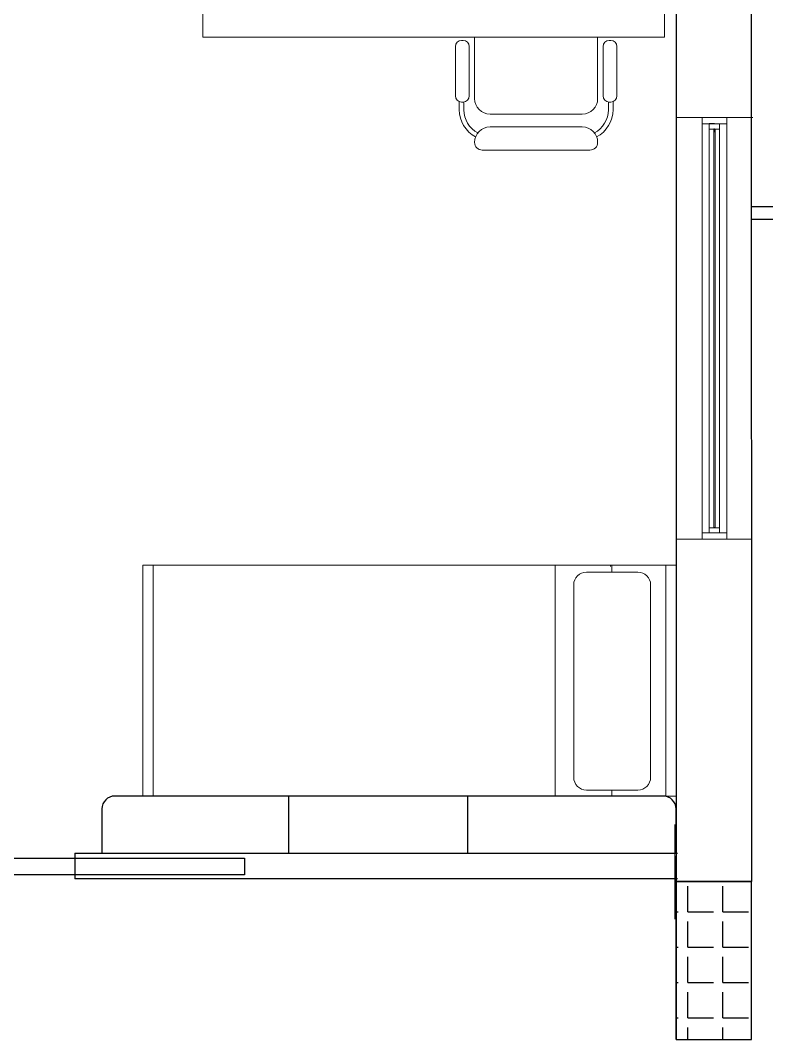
# Model space of a CAD drawing. Header units: inches. Extents: x 15 to 22798, y 21 to 21519.
# Drawn here: x 15430.4 to 15721.6, y 12837.9 to 13235.3 of the extents above; entities that cross this region are included whole.
import ezdxf

# ---------------------------------------------------------------- set-up
doc = ezdxf.new("R2010")
doc.units = ezdxf.units.IN
doc.header["$MEASUREMENT"] = 0
doc.layers.add('ARREDAMENTO', color=8, linetype='Continuous', lineweight=13)
doc.layers.add('PORTE_finestre_doors_windows', color=4, linetype='Continuous', lineweight=15)
doc.layers.add('INFISSI', color=4, linetype='Continuous')

msp = doc.modelspace()

# ---------------------------------------------------------------- hatches: boundary and pattern name
h = msp.add_hatch()
h.set_pattern_fill('ANGLE', color=0, scale=50)
h.set_pattern_definition([(360, (-3366.732, 7965.165), (1e-15, 13.75), [10, -3.75]), (90, (-3366.732, 7965.165), (-13.75, 2e-15), [10, -3.75])])
h.paths.add_polyline_path([(15715.71, 12899.5), (15715.71, 12837.91), (15686.22, 12837.91), (15686.22, 12899.5), (15715.71, 12899.5), (15715.78, 12899.5)])
h = msp.add_hatch()
h.set_pattern_fill('ANGLE', color=0, scale=50)
h.set_pattern_definition([(360, (-3366.732, 7965.165), (1e-15, 13.75), [10, -3.75]), (90, (-3366.732, 7965.165), (-13.75, 2e-15), [10, -3.75])])
h.paths.add_polyline_path([(15715.71, 12899.5), (15715.71, 12837.91), (15686.22, 12837.91), (15686.22, 12899.5), (15715.71, 12899.5), (15715.78, 12899.5)])

# ---------------------------------------------------------------- linework, layer by layer
for p, q in [((15715.78, 12899.5), (15715.58, 13313.01)), ((15715.78, 12899.5), (15715.58, 13313.01)), ((15856.11, 13157.59), (15715.71, 13157.59)), ((15534.99, 12932.86), (15534.99, 12910.54)), ((15604.99, 12910.54), (15604.99, 12932.86)), ((15451.63, 12910.54), (15686.74, 12910.54)), ((15451.63, 12910.54), (15451.63, 12900.54)), ((15532.22, 12910.54), (15602.22, 12910.54)), ((15686.22, 12899.5), (15686.22, 12909.5)), ((15686.22, 12899.5), (15686.22, 12909.5)), ((15686.74, 12900.54), (15451.63, 12900.54)), ((15685.71, 12899.49), (15715.78, 12899.5)), ((15685.71, 12899.49), (15715.78, 12899.5)), ((15686.22, 12885.87), (15686.22, 12875.87)), ((15686.22, 12885.87), (15686.22, 12875.87))]:
    msp.add_line(p, q)
for points in [[(15686.22, 13312.69), (15686.22, 12837.91)], [(15686.22, 13312.69), (15686.22, 12837.91)], [(15715.71, 13162.69), (16001.61, 13162.69)], [(15686.23, 12837.91), (15686.22, 12899.49)], [(15686.23, 12837.91), (15686.22, 12899.49)]]:
    msp.add_lwpolyline(points)
msp.add_lwpolyline([(15462.22, 12910.54), (15686.22, 12910.54), (15686.22, 12927.86, 0.414214), (15681.22, 12932.86), (15467.22, 12932.86, 0.414214), (15462.22, 12927.86)], format="xyb", close=True)
for points in [[(15427.25, 12908.7), (15517.78, 12908.7), (15517.78, 12902.19), (15427.25, 12902.19)], [(15686.22, 12837.91), (15715.71, 12837.91), (15715.71, 12899.5), (15686.22, 12899.5)], [(15686.22, 12837.91), (15715.71, 12837.91), (15715.71, 12899.5), (15686.22, 12899.5)]]:
    msp.add_lwpolyline(points, close=True)
at = {"layer": 'ARREDAMENTO'}
for p, q in [((15607.63, 13228.76), (15607.63, 13204.76)), ((15655.63, 13204.76), (15655.63, 13228.76)), ((15600.11, 13225.03), (15600.11, 13205.83)), ((15603.11, 13227.43), (15602.51, 13227.43)), ((15605.51, 13205.83), (15605.51, 13225.03)), ((15657.75, 13205.83), (15657.75, 13225.03)), ((15660.15, 13227.43), (15660.75, 13227.43)), ((15663.15, 13225.03), (15663.15, 13205.83)), ((15601.63, 13200.43), (15601.63, 13203.6)), ((15602.51, 13203.43), (15603.11, 13203.43)), ((15603.43, 13200.43), (15603.43, 13203.45)), ((15659.83, 13200.43), (15659.83, 13203.45)), ((15660.75, 13203.43), (15660.15, 13203.43)), ((15661.63, 13200.43), (15661.63, 13203.6)), ((15613.63, 13198.76), (15649.63, 13198.76)), ((15649.63, 13193.7), (15613.63, 13193.7)), ((15607.63, 13187.7), (15607.63, 13187.7)), ((15610.63, 13184.7), (15652.63, 13184.7)), ((15478.22, 13022.86), (15686.22, 13022.86)), ((15478.22, 12932.86), (15478.22, 13022.86)), ((15482.22, 12932.86), (15482.22, 13022.86)), ((15627.22, 13022.87), (15686.22, 13023.07)), ((15639.06, 13022.86), (15639.06, 12932.86)), ((15651.95, 13022.87), (15654.95, 13022.87)), ((15660.66, 13022.98), (15660.66, 13022.32)), ((15661.16, 13020.18), (15661.16, 13022.86)), ((15682.22, 13022.86), (15682.22, 12932.86)), ((15686.22, 13023.38), (15686.22, 12963.38)), ((15686.22, 13022.86), (15686.22, 12932.86)), ((15651.3, 13020.18), (15671.3, 13020.18)), ((15646.3, 12940.18), (15646.3, 13015.18)), ((15676.3, 13015.18), (15676.3, 12940.18)), ((15671.3, 12935.18), (15651.3, 12935.18)), ((15661.16, 12932.86), (15661.16, 12935.18)), ((15478.22, 12932.86), (15686.22, 12932.86)), ((15685.7, 12921.83), (15685.7, 12885.88)), ((15685.7, 12899.49), (15685.71, 12884.83)), ((15685.7, 12899.49), (15685.71, 12884.83))]:
    msp.add_line(p, q, dxfattribs=at)
msp.add_lwpolyline([(15501.65, 13228.76), (15681.65, 13228.76), (15681.65, 13306.96), (15501.65, 13306.96)], close=True, dxfattribs=at)
for centre, radius, start, end in [((15602.51, 13225.03), 2.4, 90, 180), ((15603.11, 13225.03), 2.4, 0, 90), ((15660.15, 13225.03), 2.4, 90, 180), ((15660.75, 13225.03), 2.4, 0, 90), ((15602.51, 13205.83), 2.4, 180, 270), ((15603.11, 13205.83), 2.4, 270, 0), ((15613.63, 13204.76), 6, 180, 270), ((15649.63, 13204.76), 6, 270, 0), ((15660.15, 13205.83), 2.4, 180, 270), ((15660.75, 13205.83), 2.4, 270, 0), ((15613.63, 13200.43), 12, 180, 242.1194), ((15613.63, 13200.43), 10.2, 180, 242.3805), ((15649.63, 13200.43), 10.2, 297.6195, 0), ((15649.63, 13200.43), 12, 297.8806, 0), ((15613.63, 13187.7), 6, 90, 180), ((15649.63, 13187.7), 6, 0, 90), ((15610.63, 13187.7), 3, 180, 270), ((15652.63, 13187.7), 3, 270, 360), ((15651.3, 13015.18), 5, 90, 180), ((15671.3, 13015.18), 5, 0, 90), ((15651.3, 12940.18), 5, 180, 270), ((15671.3, 12940.18), 5, 270, 0)]:
    msp.add_arc(centre, radius, start, end, dxfattribs=at)
at = {"layer": 'INFISSI', "color": 4, "lineweight": 0}
for p, q in [((15696.42, 13032.95), (15696.42, 13197.4)), ((15706.02, 13032.95), (15706.02, 13197.4)), ((15699.18, 13037.45), (15699.17, 13194.9)), ((15699.18, 13194.9), (15699.18, 13192.9)), ((15699.18, 13192.9), (15703.18, 13192.9)), ((15699.18, 13192.9), (15703.18, 13192.9)), ((15703.18, 13192.9), (15703.18, 13194.9)), ((15703.18, 13194.9), (15703.18, 13037.45)), ((15700.93, 13037.45), (15700.93, 13191.71)), ((15701.43, 13191.71), (15701.43, 13037.45)), ((15699.18, 13035.45), (15699.18, 13037.45)), ((15699.18, 13037.45), (15703.18, 13037.45)), ((15703.18, 13037.45), (15703.18, 13035.45))]:
    msp.add_line(p, q, dxfattribs=at)
at = {"layer": 'INFISSI'}
for p, q in [((15701.18, 13194.9), (15699.18, 13194.9)), ((15701.18, 13192.9), (15700.93, 13192.9)), ((15700.93, 13192.9), (15700.93, 13191.71)), ((15701.43, 13191.71), (15701.43, 13192.9)), ((15701.43, 13037.45), (15700.93, 13037.45))]:
    msp.add_line(p, q, dxfattribs=at)
at = {"layer": 'INFISSI', "color": 4, "lineweight": 0}
for points in [[(15696.42, 13194.9), (15696.42, 13197.4), (15706.02, 13197.4), (15706.02, 13194.9)], [(15696.42, 13032.95), (15696.42, 13035.45), (15706.02, 13035.45), (15706.02, 13032.95)]]:
    msp.add_lwpolyline(points, close=True, dxfattribs=at)
at = {"layer": 'PORTE_finestre_doors_windows', "color": 4}
for p, q in [((15716.22, 13197.4), (15686.22, 13197.4)), ((15716.22, 13197.4), (15686.22, 13197.4)), ((15715.71, 13032.95), (15686.22, 13032.95)), ((15715.71, 13032.95), (15686.22, 13032.95)), ((15694.74, 13032.95), (15704.74, 13032.95)), ((15694.74, 13032.95), (15704.74, 13032.95))]:
    msp.add_line(p, q, dxfattribs=at)
at = {"layer": 'PORTE_finestre_doors_windows'}
for p, q in [((15715.82, 13032.95), (15686.22, 13032.95)), ((15715.82, 13032.95), (15686.22, 13032.95)), ((15697.2, 13032.95), (15707.2, 13032.95)), ((15697.2, 13032.95), (15707.2, 13032.95))]:
    msp.add_line(p, q, dxfattribs=at)

doc.saveas('drawing.dxf')
